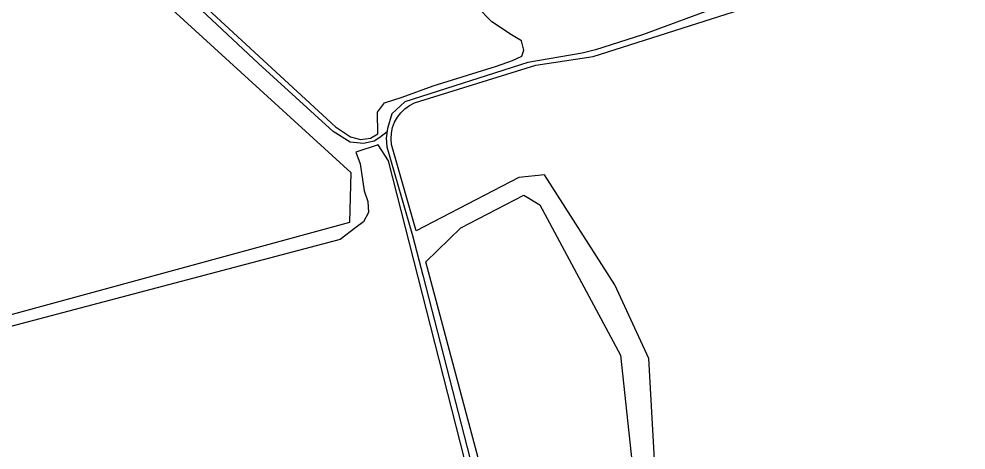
# Model space of a CAD drawing. Header units: inches. Extents: x 653559 to 669309, y 7245317 to 7256454.
# Drawn here: x 660560 to 661353, y 7249837 to 7250198 of the extents above; entities that cross this region are included whole.
import ezdxf

# ---------------------------------------------------------------- set-up
doc = ezdxf.new("R2010")
doc.units = ezdxf.units.IN
doc.header["$MEASUREMENT"] = 0
for name, color, linetype in [('Agricola', 3, 'Continuous'), ('Caminos', 1, 'Continuous'), ('Reserva', 92, 'Continuous')]:
    doc.layers.add(name, color=color, linetype=linetype)

msp = doc.modelspace()

# ---------------------------------------------------------------- linework, layer by layer
at = {"layer": 'Agricola', "transparency": 33554613}
for points in [[(660860.72, 7250101.93), (660860.44, 7250119.86), (660866.26, 7250127.79), (660881.08, 7250132.56), (660907.01, 7250142.08), (660959.93, 7250158.48), (660973.16, 7250163.25), (660981.09, 7250166.82), (660982.75, 7250171.78), (660980.76, 7250179.72), (660972.49, 7250184.68), (660955.96, 7250195.59), (660943.39, 7250208.16), (660934.46, 7250225.69), (660932.81, 7250245.2), (660939.42, 7250320.28), (660941.41, 7250382.45), (660940.41, 7250393.7), (660930.49, 7250404.94), (660895.1, 7250427.1), (660650.31, 7250583.01), (660387.71, 7250766.24)], [(660315.85, 7250576.98), (660825.17, 7250107.68), (660837.74, 7250099.41), (660846.01, 7250097.09), (660854.61, 7250098.09), (660860.72, 7250101.93)], [(661028.72, 7249455.11), (660869.58, 7250079.24), (660860.87, 7250092.53), (660842.1, 7250086.44), (660845.81, 7250076.65), (660849.25, 7250054.16), (660852.16, 7250045.17), (660852.69, 7250036.17), (660848.72, 7250028.24), (660842.13, 7250023.42), (660829.14, 7250013.42), (660413.95, 7249903.96), (659942.99, 7249773.65)]]:
    msp.add_lwpolyline(points, dxfattribs=at)
msp.add_polyline3d([(661095.97, 7249759.93, 0), (661087.37, 7249914.05, 0), (661058.93, 7249975.57, 0), (661000.06, 7250067.51, 0), (660978.56, 7250065.19, 0), (660892.71, 7250020.68, 0), (660872.07, 7250092.91, 0), (660871.68, 7250097.64, 0), (660872, 7250102.38, 0), (660873, 7250107.03, 0), (660874.68, 7250111.47, 0), (660876.99, 7250115.62, 0), (660879.88, 7250119.39, 0), (660883.29, 7250122.69, 0), (660887.16, 7250125.46, 0), (660891.38, 7250127.63, 0), (660895.88, 7250129.16, 0), (660992.72, 7250159.32, 0), (661040.87, 7250166.46, 0), (661547.09, 7250327.73, 0), (661553.73, 7250329.9, 0)], dxfattribs=at)
at = {"layer": 'Caminos', "transparency": 33554613}
for points in [[(660868.32, 7250103.57), (660862.36, 7250098.89), (660857.44, 7250095.71), (660848.55, 7250093.73), (660837.51, 7250094.84), (660823.3, 7250103.73), (660760.68, 7250160.56), (660704.56, 7250213.35), (660652.49, 7250262.16), (660572.08, 7250337.25), (660495.25, 7250408.85)], [(661403.91, 7250292.11), (661368.91, 7250280.87), (661306.73, 7250261.69), (661273.33, 7250251.11), (661244.22, 7250237.22), (661200.57, 7250222.33), (661146.99, 7250208.44), (661082.16, 7250184.63), (661042.64, 7250171.94), (661031.52, 7250169.25), (660986.12, 7250161.47), (660883.09, 7250128.45), (660872.46, 7250118.45), (660868.65, 7250106.38), (660867.69, 7250098.13), (660868.17, 7250090.98), (660871.19, 7250080.35), (660889.6, 7250016.85), (660898.17, 7249983.67), (660935.48, 7249839.52), (660967.39, 7249713.32)]]:
    msp.add_lwpolyline(points, dxfattribs=at)
at = {"layer": 'Reserva', "transparency": 33554613}
for points in [[(659936.16, 7249782.32), (660837.15, 7250027.98), (660838.4, 7250069.1), (660297.19, 7250562.95), (660278.14, 7250570.35), (660225.23, 7250578.82), (660163.84, 7250590.46), (660131.8, 7250588.53)], [(661070.19, 7249360.19), (660900.86, 7249994.86), (660929.96, 7250023.3), (660982.88, 7250050.42), (660996.11, 7250042.48), (661063.58, 7249916.81), (661090.7, 7249664.79)]]:
    msp.add_lwpolyline(points, dxfattribs=at)

doc.saveas('drawing.dxf')
